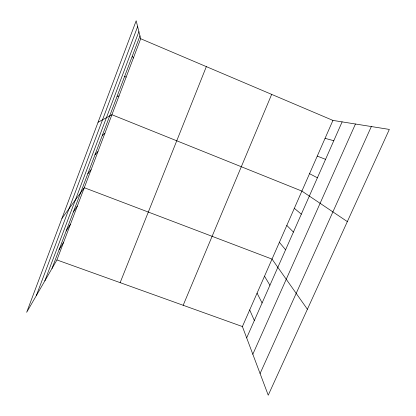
<?xml version="1.0" encoding="UTF-8"?>
<svg xmlns="http://www.w3.org/2000/svg" width="416" height="416" viewBox="0 0 416 416"><rect width="100%" height="100%" fill="white"/><g stroke="black" fill="none" stroke-linecap="round" stroke-linejoin="round"><path stroke-width="0.62" d="M36.306 295.641L137.628 26.593M44.824 280.894L138.902 31.647M51.995 268.492L139.963 35.854M56.93 259.948L140.686 38.735L136.172 20.8L26.66 312.333L56.93 259.948L242.398 326.55L268.237 395.2L389.34 129.423L332.935 120.411L140.686 38.735M120.146 282.646L206.341 66.628M183.17 305.282L271.669 94.38M242.398 326.55L332.935 120.411M246.662 337.886L342.113 121.878M252.824 354.245L355.451 124.01M260.083 373.542L371.332 126.547M59.046 249.839L63.664 242.159M66.175 230.989L70.465 224.193M73.377 211.942L77.34 206.045M61.953 218.39L84.282 187.71L272.022 259.1L307.398 309.26M87.802 173.8L91.088 169.738M95.014 154.716L97.958 151.58M102.31 135.429L104.905 133.245M98.067 122.242L111.914 114.728L301.896 191.09L347.339 221.593M117.13 96.236L118.997 96.018M325.062 138.341L333.793 140.712M317.268 156.094L325.551 159.354M309.546 173.675L317.398 177.809M124.66 76.326L126.157 77.116M294.32 208.333L301.335 214.162M286.816 225.42L293.426 232.066M279.386 242.341L285.589 249.792M132.272 56.202L133.385 58.022M264.508 276.208L269.922 285.246M257.067 293.15L262.09 302.968M249.699 309.93L254.337 320.512"/></g></svg>
